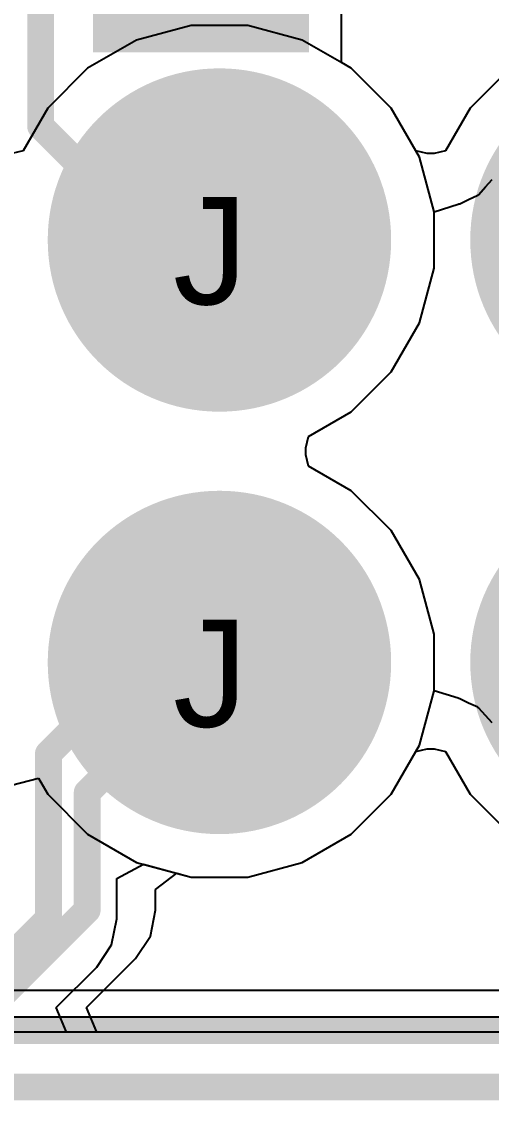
# Model space of a CAD drawing. Header units: inches. Extents: x 0 to 5271, y 0 to 5417.
# Drawn here: x 124.25 to 126.47, y -0.06 to 5.04 of the extents above; entities that cross this region are included whole.
import ezdxf

# ---------------------------------------------------------------- set-up
doc = ezdxf.new("R2010")
doc.units = ezdxf.units.IN
for name, color, linetype in [('Board_Outline', 216, 'Continuous'), ('Bottom Layer', 5, 'Continuous'), ('Bottom Overlay', 54, 'Continuous'), ('Bottom Paste', 16, 'Continuous'), ('Bottom Solder', 6, 'Continuous'), ('Drill Drawing', 1, 'Continuous'), ('L2_GND1', 16, 'Continuous'), ('L3_SIG1', 76, 'Continuous'), ('L4_PWR', 90, 'Continuous'), ('L5_GND2', 156, 'Continuous'), ('L6_SIG2', 130, 'Continuous'), ('L7_GND3', 216, 'Continuous'), ('Multi-Layer', 9, 'Continuous'), ('Pad Holes', 156, 'Continuous'), ('Top Layer', 1, 'Continuous'), ('Top Overlay', 2, 'Continuous'), ('Top Solder', 216, 'Continuous')]:
    doc.layers.add(name, color=color, linetype=linetype)
doc.styles.add('Arial', font='', dxfattribs={"height": 0.2})
doc.styles.get('Arial').set_extended_font_data('Arial')

# ---------------------------------------------------------------- blocks, each defined once
blk = doc.blocks.new('SOT_23_B_19')
at = {"layer": 'Bottom Layer'}
for points in [[(-1.36, 1.46), (-0.54, 1.46), (-0.54, 0.54), (-1.36, 0.54)], [(0.54, 1.46), (1.36, 1.46), (1.36, 0.54), (0.54, 0.54)], [(-0.41, -0.54), (0.41, -0.54), (0.41, -1.46), (-0.41, -1.46)]]:
    blk.add_hatch(color=5, dxfattribs=at).paths.add_polyline_path(points)
at = {"layer": 'Bottom Paste'}
for points in [[(-1.36, 1.46), (-0.54, 1.46), (-0.54, 0.54), (-1.36, 0.54)], [(0.54, 1.46), (1.36, 1.46), (1.36, 0.54), (0.54, 0.54)], [(-0.41, -0.54), (0.41, -0.54), (0.41, -1.46), (-0.41, -1.46)]]:
    blk.add_hatch(color=16, dxfattribs=at).paths.add_polyline_path(points)
at = {"layer": 'Bottom Solder'}
for points in [[(-1.4616, 1.5616), (-0.4384, 1.5616), (-0.4384, 0.4384), (-1.4616, 0.4384)], [(0.4384, 1.5616), (1.4616, 1.5616), (1.4616, 0.4384), (0.4384, 0.4384)], [(-0.5116, -0.4384), (0.5116, -0.4384), (0.5116, -1.5616), (-0.5116, -1.5616)]]:
    blk.add_hatch(color=6, dxfattribs=at).paths.add_polyline_path(points)
at = {"layer": 'Bottom Overlay'}
for points in [[(-1.6764, 1.2954, 0.127, 0.127, 0), (-1.6764, 1.0414, 0.127, 0.127, 0)], [(-1.5494, 1.1684, 0.127, 0.127, 0), (-1.6764, 1.2954, 0.127, 0.127, 0)], [(-1.5494, 1.1684, 0.127, 0.127, 0), (-1.6764, 1.0414, 0.127, 0.127, 0)], [(0.3302, 0.7874, 0.127, 0.127, 0), (-0.3302, 0.7874, 0.127, 0.127, 0)], [(-1.5494, 0.5842, 0.127, 0.127, 0), (-1.5494, -0.8128, 0.127, 0.127, 0)], [(1.5494, 0.5842, 0.127, 0.127, 0), (1.5494, -0.8128, 0.127, 0.127, 0)], [(-0.5588, -0.8128, 0.127, 0.127, 0), (-1.5494, -0.8128, 0.127, 0.127, 0)], [(1.5494, -0.8128, 0.127, 0.127, 0), (0.5588, -0.8128, 0.127, 0.127, 0)]]:
    blk.add_lwpolyline(points, format="xyseb", dxfattribs=at)
for points in [[(-1.7082, 1.2954, 0.0635, 0.0635, 1), (-1.6446, 1.2954, 0.0635, 0.0635, 1)], [(-1.7082, 1.2954, 0.0635, 0.0635, 1), (-1.6446, 1.2954, 0.0635, 0.0635, 1)], [(-1.5812, 1.1684, 0.0635, 0.0635, 1), (-1.5176, 1.1684, 0.0635, 0.0635, 1)], [(-1.5812, 1.1684, 0.0635, 0.0635, 1), (-1.5176, 1.1684, 0.0635, 0.0635, 1)], [(-1.7082, 1.0414, 0.0635, 0.0635, 1), (-1.6446, 1.0414, 0.0635, 0.0635, 1)], [(-1.7082, 1.0414, 0.0635, 0.0635, 1), (-1.6446, 1.0414, 0.0635, 0.0635, 1)], [(-0.3619, 0.7874, 0.0635, 0.0635, 1), (-0.2984, 0.7874, 0.0635, 0.0635, 1)], [(0.2984, 0.7874, 0.0635, 0.0635, 1), (0.3619, 0.7874, 0.0635, 0.0635, 1)], [(-1.5812, 0.5842, 0.0635, 0.0635, 1), (-1.5176, 0.5842, 0.0635, 0.0635, 1)], [(1.5176, 0.5842, 0.0635, 0.0635, 1), (1.5812, 0.5842, 0.0635, 0.0635, 1)], [(-1.5812, -0.8128, 0.0635, 0.0635, 1), (-1.5176, -0.8128, 0.0635, 0.0635, 1)], [(-1.5812, -0.8128, 0.0635, 0.0635, 1), (-1.5176, -0.8128, 0.0635, 0.0635, 1)], [(-0.5905, -0.8128, 0.0635, 0.0635, 1), (-0.5271, -0.8128, 0.0635, 0.0635, 1)], [(0.5271, -0.8128, 0.0635, 0.0635, 1), (0.5905, -0.8128, 0.0635, 0.0635, 1)], [(1.5176, -0.8128, 0.0635, 0.0635, 1), (1.5812, -0.8128, 0.0635, 0.0635, 1)], [(1.5176, -0.8128, 0.0635, 0.0635, 1), (1.5812, -0.8128, 0.0635, 0.0635, 1)]]:
    blk.add_lwpolyline(points, format="xyseb", close=True, dxfattribs=at)
blk = doc.blocks.new('HX20012_6A_______531')
at = {"layer": 'Bottom Layer'}
h = blk.add_hatch(color=5, dxfattribs=at)
edge = h.paths.add_edge_path()
edge.add_arc((0, 1), 0.762, 0, 360)
h = blk.add_hatch(color=5, dxfattribs=at)
edge = h.paths.add_edge_path()
edge.add_arc((2, 1), 0.762, 0, 360)
h = blk.add_hatch(color=5, dxfattribs=at)
edge = h.paths.add_edge_path()
edge.add_arc((0, -1), 0.762, 0, 360)
h = blk.add_hatch(color=5, dxfattribs=at)
edge = h.paths.add_edge_path()
edge.add_arc((2, -1), 0.762, 0, 360)
at = {"layer": 'Bottom Solder'}
h = blk.add_hatch(color=6, dxfattribs=at)
edge = h.paths.add_edge_path()
edge.add_arc((0, 1), 0.8128, 0, 360)
h = blk.add_hatch(color=6, dxfattribs=at)
edge = h.paths.add_edge_path()
edge.add_arc((2, 1), 0.8128, 0, 360)
h = blk.add_hatch(color=6, dxfattribs=at)
edge = h.paths.add_edge_path()
edge.add_arc((0, -1), 0.8128, 0, 360)
h = blk.add_hatch(color=6, dxfattribs=at)
edge = h.paths.add_edge_path()
edge.add_arc((2, -1), 0.8128, 0, 360)
at = {"layer": 'L2_GND1'}
h = blk.add_hatch(color=16, dxfattribs=at)
edge = h.paths.add_edge_path()
edge.add_arc((0, 1), 0.762, 0, 360)
h = blk.add_hatch(color=16, dxfattribs=at)
edge = h.paths.add_edge_path()
edge.add_arc((2, 1), 0.762, 0, 360)
h = blk.add_hatch(color=16, dxfattribs=at)
edge = h.paths.add_edge_path()
edge.add_arc((0, -1), 0.762, 0, 360)
h = blk.add_hatch(color=16, dxfattribs=at)
edge = h.paths.add_edge_path()
edge.add_arc((2, -1), 0.762, 0, 360)
at = {"layer": 'L3_SIG1'}
h = blk.add_hatch(color=76, dxfattribs=at)
edge = h.paths.add_edge_path()
edge.add_arc((0, 1), 0.762, 0, 360)
h = blk.add_hatch(color=76, dxfattribs=at)
edge = h.paths.add_edge_path()
edge.add_arc((2, 1), 0.762, 0, 360)
h = blk.add_hatch(color=76, dxfattribs=at)
edge = h.paths.add_edge_path()
edge.add_arc((0, -1), 0.762, 0, 360)
h = blk.add_hatch(color=76, dxfattribs=at)
edge = h.paths.add_edge_path()
edge.add_arc((2, -1), 0.762, 0, 360)
at = {"layer": 'L4_PWR'}
h = blk.add_hatch(color=90, dxfattribs=at)
edge = h.paths.add_edge_path()
edge.add_arc((0, 1), 0.762, 0, 360)
h = blk.add_hatch(color=90, dxfattribs=at)
edge = h.paths.add_edge_path()
edge.add_arc((2, 1), 0.762, 0, 360)
h = blk.add_hatch(color=90, dxfattribs=at)
edge = h.paths.add_edge_path()
edge.add_arc((0, -1), 0.762, 0, 360)
h = blk.add_hatch(color=90, dxfattribs=at)
edge = h.paths.add_edge_path()
edge.add_arc((2, -1), 0.762, 0, 360)
at = {"layer": 'L5_GND2'}
h = blk.add_hatch(color=156, dxfattribs=at)
edge = h.paths.add_edge_path()
edge.add_arc((0, 1), 0.762, 0, 360)
h = blk.add_hatch(color=156, dxfattribs=at)
edge = h.paths.add_edge_path()
edge.add_arc((2, 1), 0.762, 0, 360)
h = blk.add_hatch(color=156, dxfattribs=at)
edge = h.paths.add_edge_path()
edge.add_arc((0, -1), 0.762, 0, 360)
h = blk.add_hatch(color=156, dxfattribs=at)
edge = h.paths.add_edge_path()
edge.add_arc((2, -1), 0.762, 0, 360)
at = {"layer": 'L6_SIG2'}
h = blk.add_hatch(color=130, dxfattribs=at)
edge = h.paths.add_edge_path()
edge.add_arc((0, 1), 0.762, 0, 360)
h = blk.add_hatch(color=130, dxfattribs=at)
edge = h.paths.add_edge_path()
edge.add_arc((2, 1), 0.762, 0, 360)
h = blk.add_hatch(color=130, dxfattribs=at)
edge = h.paths.add_edge_path()
edge.add_arc((0, -1), 0.762, 0, 360)
h = blk.add_hatch(color=130, dxfattribs=at)
edge = h.paths.add_edge_path()
edge.add_arc((2, -1), 0.762, 0, 360)
at = {"layer": 'L7_GND3'}
h = blk.add_hatch(color=216, dxfattribs=at)
edge = h.paths.add_edge_path()
edge.add_arc((0, 1), 0.762, 0, 360)
h = blk.add_hatch(color=216, dxfattribs=at)
edge = h.paths.add_edge_path()
edge.add_arc((2, 1), 0.762, 0, 360)
h = blk.add_hatch(color=216, dxfattribs=at)
edge = h.paths.add_edge_path()
edge.add_arc((0, -1), 0.762, 0, 360)
h = blk.add_hatch(color=216, dxfattribs=at)
edge = h.paths.add_edge_path()
edge.add_arc((2, -1), 0.762, 0, 360)
at = {"layer": 'Multi-Layer'}
h = blk.add_hatch(color=9, dxfattribs=at)
edge = h.paths.add_edge_path()
edge.add_arc((0, 1), 0.762, 0, 360)
h = blk.add_hatch(color=9, dxfattribs=at)
edge = h.paths.add_edge_path()
edge.add_arc((2, 1), 0.762, 0, 360)
h = blk.add_hatch(color=9, dxfattribs=at)
edge = h.paths.add_edge_path()
edge.add_arc((0, -1), 0.762, 0, 360)
h = blk.add_hatch(color=9, dxfattribs=at)
edge = h.paths.add_edge_path()
edge.add_arc((2, -1), 0.762, 0, 360)
at = {"layer": 'Pad Holes'}
h = blk.add_hatch(color=7, dxfattribs=at)
edge = h.paths.add_edge_path()
edge.add_arc((0, 1), 0.4572, 0, 360)
h = blk.add_hatch(color=7, dxfattribs=at)
edge = h.paths.add_edge_path()
edge.add_arc((0, -1), 0.4572, 0, 360)
at = {"layer": 'Top Layer'}
h = blk.add_hatch(color=1, dxfattribs=at)
edge = h.paths.add_edge_path()
edge.add_arc((0, 1), 0.762, 0, 360)
h = blk.add_hatch(color=1, dxfattribs=at)
edge = h.paths.add_edge_path()
edge.add_arc((2, 1), 0.762, 0, 360)
h = blk.add_hatch(color=1, dxfattribs=at)
edge = h.paths.add_edge_path()
edge.add_arc((0, -1), 0.762, 0, 360)
h = blk.add_hatch(color=1, dxfattribs=at)
edge = h.paths.add_edge_path()
edge.add_arc((2, -1), 0.762, 0, 360)
at = {"layer": 'Top Solder'}
h = blk.add_hatch(color=216, dxfattribs=at)
edge = h.paths.add_edge_path()
edge.add_arc((0, 1), 0.8128, 0, 360)
h = blk.add_hatch(color=216, dxfattribs=at)
edge = h.paths.add_edge_path()
edge.add_arc((2, 1), 0.8128, 0, 360)
h = blk.add_hatch(color=216, dxfattribs=at)
edge = h.paths.add_edge_path()
edge.add_arc((0, -1), 0.8128, 0, 360)
h = blk.add_hatch(color=216, dxfattribs=at)
edge = h.paths.add_edge_path()
edge.add_arc((2, -1), 0.8128, 0, 360)
at = {"layer": 'Top Overlay'}
blk.add_lwpolyline([(-4.0635, -2.7432, 0.127, 0.127, 0), (4.064, -2.7432, 0.127, 0.127, 0)], format="xyseb", dxfattribs=at)

msp = doc.modelspace()

# ---------------------------------------------------------------- linework, layer by layer
at = {"layer": 'Board_Outline'}
msp.add_lwpolyline([(0, 0, 0.127, 0.127, 0), (150, 0, 0.127, 0.127, 0)], format="xyseb", dxfattribs=at)
at = {"layer": 'Bottom Layer'}
for p, q in [((125.759, 4.8502), (125.759, 5.9389)), ((125.8058, 4.8232), (125.759, 4.8502)), ((125.995, 4.634), (125.8058, 4.8232)), ((126.1287, 4.4024), (125.995, 4.634)), ((126.198, 4.144), (126.1287, 4.4024)), ((126.198, 3.8764), (126.198, 4.144)), ((126.1287, 3.618), (126.198, 3.8764)), ((125.995, 3.3864), (126.1287, 3.618)), ((125.8058, 3.1972), (125.995, 3.3864)), ((125.6037, 3.0805), (125.8058, 3.1972)), ((125.5909, 3.0269), (125.6037, 3.0805)), ((125.5909, 2.9935), (125.5909, 3.0269)), ((125.6037, 2.9399), (125.5909, 2.9935)), ((125.8058, 2.8232), (125.6037, 2.9399)), ((125.995, 2.6341), (125.8058, 2.8232)), ((126.1287, 2.4024), (125.995, 2.6341)), ((126.198, 2.144), (126.1287, 2.4024)), ((126.198, 1.8765), (126.198, 2.144)), ((126.1287, 1.6181), (126.198, 1.8765)), ((125.995, 1.3864), (126.1287, 1.6181)), ((125.8058, 1.1972), (125.995, 1.3864)), ((125.5741, 1.0634), (125.8058, 1.1972)), ((124.6962, 0.9874), (124.8232, 1.0545)), ((124.8232, 1.0545), (125.0482, 0.9942)), ((125.3157, 0.9942), (125.5741, 1.0634)), ((124.6962, 0.7967), (124.6962, 0.9874)), ((125.0482, 0.9942), (125.3157, 0.9942)), ((124.6716, 0.6728), (124.6962, 0.7967)), ((124.6014, 0.5677), (124.6716, 0.6728)), ((124.4099, 0.3763), (124.6014, 0.5677)), ((124.4586, 0.259), (124.4099, 0.3763)), ((149.741, 0.259), (124.4586, 0.259))]:
    msp.add_line(p, q, dxfattribs=at)
for points in [[(124.3355, 4.549, 0.127, 0.127, 0), (124.3355, 5.3193, 0.127, 0.127, 0)], [(124.3355, 4.549, 0.127, 0.127, 0), (124.8743, 4.0102, 0.127, 0.127, 0)], [(124.8743, 4.0102, 0.127, 0.127, 0), (125.182, 4.0102, 0.127, 0.127, 0)], [(124.3725, 1.5779, 0.127, 0.127, 0), (124.7447, 1.9501, 0.127, 0.127, 0)], [(124.7447, 1.9501, 0.127, 0.127, 0), (125.1119, 1.9501, 0.127, 0.127, 0)], [(124.3725, 0.7967, 0.127, 0.127, 0), (124.3725, 1.5779, 0.127, 0.127, 0)], [(123.9989, 0.4231, 0.127, 0.127, 0), (124.3725, 0.7967, 0.127, 0.127, 0)]]:
    msp.add_lwpolyline(points, format="xyseb", dxfattribs=at)
for points in [[(124.3037, 4.549, 0.0635, 0.0635, 1), (124.3672, 4.549, 0.0635, 0.0635, 1)], [(124.3037, 4.549, 0.0635, 0.0635, 1), (124.3672, 4.549, 0.0635, 0.0635, 1)], [(124.8426, 4.0102, 0.0635, 0.0635, 1), (124.9061, 4.0102, 0.0635, 0.0635, 1)], [(124.8426, 4.0102, 0.0635, 0.0635, 1), (124.9061, 4.0102, 0.0635, 0.0635, 1)], [(125.1503, 4.0102, 0.0635, 0.0635, 1), (125.2138, 4.0102, 0.0635, 0.0635, 1)], [(124.7129, 1.9501, 0.0635, 0.0635, 1), (124.7764, 1.9501, 0.0635, 0.0635, 1)], [(124.7129, 1.9501, 0.0635, 0.0635, 1), (124.7764, 1.9501, 0.0635, 0.0635, 1)], [(125.0801, 1.9501, 0.0635, 0.0635, 1), (125.1436, 1.9501, 0.0635, 0.0635, 1)], [(124.3407, 1.5779, 0.0635, 0.0635, 1), (124.4042, 1.5779, 0.0635, 0.0635, 1)], [(124.3407, 1.5779, 0.0635, 0.0635, 1), (124.4042, 1.5779, 0.0635, 0.0635, 1)], [(124.3407, 0.7967, 0.0635, 0.0635, 1), (124.4042, 0.7967, 0.0635, 0.0635, 1)], [(124.3407, 0.7967, 0.0635, 0.0635, 1), (124.4042, 0.7967, 0.0635, 0.0635, 1)]]:
    msp.add_lwpolyline(points, format="xyseb", close=True, dxfattribs=at)
at = {"layer": 'L2_GND1'}
for p, q in [((125.0482, 5.0262), (124.7898, 4.957)), ((125.3157, 5.0262), (125.0482, 5.0262)), ((125.5741, 4.957), (125.3157, 5.0262)), ((124.7898, 4.957), (124.5581, 4.8232)), ((125.8058, 4.8232), (125.5741, 4.957)), ((124.5581, 4.8232), (124.369, 4.634)), ((125.995, 4.634), (125.8058, 4.8232)), ((124.369, 4.634), (124.2523, 4.432)), ((126.1287, 4.4024), (125.995, 4.634)), ((124.2523, 4.432), (124.1987, 4.4191)), ((126.198, 4.144), (126.1287, 4.4024)), ((126.198, 3.8764), (126.198, 4.144)), ((126.1287, 3.618), (126.198, 3.8764)), ((125.995, 3.3864), (126.1287, 3.618)), ((125.8058, 3.1972), (125.995, 3.3864)), ((125.6037, 3.0805), (125.8058, 3.1972)), ((125.5909, 3.0269), (125.6037, 3.0805)), ((125.5909, 2.9935), (125.5909, 3.0269)), ((125.6037, 2.9399), (125.5909, 2.9935)), ((125.8058, 2.8232), (125.6037, 2.9399)), ((125.995, 2.6341), (125.8058, 2.8232)), ((126.1287, 2.4024), (125.995, 2.6341)), ((126.198, 2.144), (126.1287, 2.4024)), ((126.198, 1.8765), (126.198, 2.144)), ((126.1287, 1.6181), (126.198, 1.8765)), ((125.995, 1.3864), (126.1287, 1.6181)), ((124.198, 1.4285), (124.325, 1.4626)), ((124.325, 1.4626), (124.369, 1.3864)), ((124.369, 1.3864), (124.5581, 1.1972)), ((125.8058, 1.1972), (125.995, 1.3864)), ((124.5581, 1.1972), (124.7898, 1.0634)), ((125.5741, 1.0634), (125.8058, 1.1972)), ((124.7898, 1.0634), (125.0482, 0.9942)), ((125.3157, 0.9942), (125.5741, 1.0634)), ((125.0482, 0.9942), (125.3157, 0.9942)), ((135.4288, 0.259), (93.9096, 0.259))]:
    msp.add_line(p, q, dxfattribs=at)
at = {"layer": 'L3_SIG1'}
for p, q in [((125.0482, 5.0262), (124.7898, 4.957)), ((125.3157, 5.0262), (125.0482, 5.0262)), ((125.5741, 4.957), (125.3157, 5.0262)), ((124.7898, 4.957), (124.5581, 4.8232)), ((125.8058, 4.8232), (125.5741, 4.957)), ((124.5581, 4.8232), (124.369, 4.634)), ((125.995, 4.634), (125.8058, 4.8232)), ((126.5581, 4.8232), (126.369, 4.634)), ((124.369, 4.634), (124.2523, 4.432)), ((126.1117, 4.432), (125.995, 4.634)), ((126.369, 4.634), (126.2523, 4.432)), ((124.2523, 4.432), (124.1987, 4.4191)), ((126.1653, 4.4191), (126.1117, 4.432)), ((126.1987, 4.4191), (126.1653, 4.4191)), ((126.2523, 4.432), (126.1987, 4.4191)), ((126.441, 4.2619), (126.473, 4.2965)), ((126.41, 4.2265), (126.441, 4.2619)), ((126.3193, 4.1818), (126.3616, 4.2026)), ((126.3616, 4.2026), (126.4044, 4.2223)), ((126.4044, 4.2223), (126.4068, 4.2249)), ((126.4068, 4.2249), (126.41, 4.2265)), ((126.198, 4.144), (126.3126, 4.1801)), ((126.198, 3.8764), (126.198, 4.144)), ((126.3126, 4.1801), (126.3158, 4.1816)), ((126.3158, 4.1816), (126.3193, 4.1818)), ((126.1287, 3.618), (126.198, 3.8764)), ((125.995, 3.3864), (126.1287, 3.618)), ((125.8058, 3.1972), (125.995, 3.3864)), ((125.6037, 3.0805), (125.8058, 3.1972)), ((125.5909, 3.0269), (125.6037, 3.0805)), ((125.5909, 2.9935), (125.5909, 3.0269)), ((125.6037, 2.9399), (125.5909, 2.9935)), ((125.8058, 2.8232), (125.6037, 2.9399)), ((125.995, 2.6341), (125.8058, 2.8232)), ((126.1287, 2.4024), (125.995, 2.6341)), ((126.198, 2.144), (126.1287, 2.4024)), ((126.198, 1.8765), (126.198, 2.144)), ((126.3126, 1.8403), (126.198, 1.8765)), ((126.3158, 1.8388), (126.3126, 1.8403)), ((126.3193, 1.8386), (126.3158, 1.8388)), ((126.3616, 1.8178), (126.3193, 1.8386)), ((126.4044, 1.7981), (126.3616, 1.8178)), ((126.4068, 1.7955), (126.4044, 1.7981)), ((126.41, 1.7939), (126.4068, 1.7955)), ((126.441, 1.7585), (126.41, 1.7939)), ((126.473, 1.7239), (126.441, 1.7585)), ((125.995, 1.3864), (126.1117, 1.5885)), ((126.1117, 1.5885), (126.1653, 1.6013)), ((126.1653, 1.6013), (126.1987, 1.6013)), ((126.1987, 1.6013), (126.2523, 1.5885)), ((126.2523, 1.5885), (126.369, 1.3864)), ((124.198, 1.4285), (124.325, 1.4626)), ((124.325, 1.4626), (124.369, 1.3864)), ((124.369, 1.3864), (124.5581, 1.1972)), ((125.8058, 1.1972), (125.995, 1.3864)), ((126.369, 1.3864), (126.5581, 1.1972)), ((124.5581, 1.1972), (124.7898, 1.0634)), ((125.5741, 1.0634), (125.8058, 1.1972)), ((124.7898, 1.0634), (125.0482, 0.9942)), ((125.3157, 0.9942), (125.5741, 1.0634)), ((125.0482, 0.9942), (125.3157, 0.9942)), ((129.3876, 0.3302), (95.9104, 0.3302))]:
    msp.add_line(p, q, dxfattribs=at)
at = {"layer": 'L4_PWR'}
for p, q in [((125.0482, 5.0262), (124.7898, 4.957)), ((125.3157, 5.0262), (125.0482, 5.0262)), ((125.5741, 4.957), (125.3157, 5.0262)), ((124.7898, 4.957), (124.5581, 4.8232)), ((125.8058, 4.8232), (125.5741, 4.957)), ((124.5581, 4.8232), (124.369, 4.634)), ((125.995, 4.634), (125.8058, 4.8232)), ((126.5581, 4.8232), (126.369, 4.634)), ((124.369, 4.634), (124.2523, 4.432)), ((126.1117, 4.432), (125.995, 4.634)), ((126.369, 4.634), (126.2523, 4.432)), ((124.2523, 4.432), (124.1987, 4.4191)), ((126.1653, 4.4191), (126.1117, 4.432)), ((126.1987, 4.4191), (126.1653, 4.4191)), ((126.2523, 4.432), (126.1987, 4.4191)), ((125.995, 1.3864), (126.1117, 1.5885)), ((126.1117, 1.5885), (126.1653, 1.6013)), ((126.1653, 1.6013), (126.1987, 1.6013)), ((126.1987, 1.6013), (126.2523, 1.5885)), ((126.2523, 1.5885), (126.369, 1.3864)), ((124.198, 1.4285), (124.325, 1.4626)), ((124.325, 1.4626), (124.369, 1.3864)), ((124.369, 1.3864), (124.5581, 1.1972)), ((125.8058, 1.1972), (125.995, 1.3864)), ((126.369, 1.3864), (126.5581, 1.1972)), ((124.5581, 1.1972), (124.7898, 1.0634)), ((125.5741, 1.0634), (125.8058, 1.1972)), ((124.7898, 1.0634), (125.0482, 0.9942)), ((125.3157, 0.9942), (125.5741, 1.0634)), ((125.0482, 0.9942), (125.3157, 0.9942)), ((149.741, 0.259), (93.9096, 0.259))]:
    msp.add_line(p, q, dxfattribs=at)
at = {"layer": 'L5_GND2'}
for p, q in [((125.0482, 5.0262), (124.7898, 4.957)), ((125.3157, 5.0262), (125.0482, 5.0262)), ((125.5741, 4.957), (125.3157, 5.0262)), ((124.7898, 4.957), (124.5581, 4.8232)), ((125.8058, 4.8232), (125.5741, 4.957)), ((124.5581, 4.8232), (124.369, 4.634)), ((125.995, 4.634), (125.8058, 4.8232)), ((124.369, 4.634), (124.2523, 4.432)), ((126.1287, 4.4024), (125.995, 4.634)), ((124.2523, 4.432), (124.1987, 4.4191)), ((126.198, 4.144), (126.1287, 4.4024)), ((126.198, 3.8764), (126.198, 4.144)), ((126.1287, 3.618), (126.198, 3.8764)), ((125.995, 3.3864), (126.1287, 3.618)), ((125.8058, 3.1972), (125.995, 3.3864)), ((125.6037, 3.0805), (125.8058, 3.1972)), ((125.5909, 3.0269), (125.6037, 3.0805)), ((125.5909, 2.9935), (125.5909, 3.0269)), ((125.6037, 2.9399), (125.5909, 2.9935)), ((125.8058, 2.8232), (125.6037, 2.9399)), ((125.995, 2.6341), (125.8058, 2.8232)), ((126.1287, 2.4024), (125.995, 2.6341)), ((126.198, 2.144), (126.1287, 2.4024)), ((126.198, 1.8765), (126.198, 2.144)), ((126.1287, 1.6181), (126.198, 1.8765)), ((125.995, 1.3864), (126.1287, 1.6181)), ((124.198, 1.4285), (124.325, 1.4626)), ((124.325, 1.4626), (124.369, 1.3864)), ((124.369, 1.3864), (124.5581, 1.1972)), ((125.8058, 1.1972), (125.995, 1.3864)), ((124.5581, 1.1972), (124.7898, 1.0634)), ((125.5741, 1.0634), (125.8058, 1.1972)), ((124.7898, 1.0634), (125.0482, 0.9942)), ((125.3157, 0.9942), (125.5741, 1.0634)), ((125.0482, 0.9942), (125.3157, 0.9942)), ((149.741, 0.259), (93.9096, 0.259))]:
    msp.add_line(p, q, dxfattribs=at)
at = {"layer": 'L6_SIG2'}
for p, q in [((125.0482, 5.0262), (124.7898, 4.957)), ((125.3157, 5.0262), (125.0482, 5.0262)), ((125.5741, 4.957), (125.3157, 5.0262)), ((124.7898, 4.957), (124.5581, 4.8232)), ((125.8058, 4.8232), (125.5741, 4.957)), ((124.5581, 4.8232), (124.369, 4.634)), ((125.995, 4.634), (125.8058, 4.8232)), ((126.5581, 4.8232), (126.369, 4.634)), ((124.369, 4.634), (124.2523, 4.432)), ((126.1117, 4.432), (125.995, 4.634)), ((126.369, 4.634), (126.2523, 4.432)), ((124.2523, 4.432), (124.1987, 4.4191)), ((126.1653, 4.4191), (126.1117, 4.432)), ((126.1987, 4.4191), (126.1653, 4.4191)), ((126.2523, 4.432), (126.1987, 4.4191)), ((126.441, 4.2619), (126.473, 4.2965)), ((126.41, 4.2265), (126.441, 4.2619)), ((126.3193, 4.1818), (126.3616, 4.2026)), ((126.3616, 4.2026), (126.4044, 4.2223)), ((126.4044, 4.2223), (126.4068, 4.2249)), ((126.4068, 4.2249), (126.41, 4.2265)), ((126.198, 4.144), (126.3126, 4.1801)), ((126.198, 3.8764), (126.198, 4.144)), ((126.3126, 4.1801), (126.3158, 4.1816)), ((126.3158, 4.1816), (126.3193, 4.1818)), ((126.1287, 3.618), (126.198, 3.8764)), ((125.995, 3.3864), (126.1287, 3.618)), ((125.8058, 3.1972), (125.995, 3.3864)), ((125.6037, 3.0805), (125.8058, 3.1972)), ((125.5909, 3.0269), (125.6037, 3.0805)), ((125.5909, 2.9935), (125.5909, 3.0269)), ((125.6037, 2.9399), (125.5909, 2.9935)), ((125.8058, 2.8232), (125.6037, 2.9399)), ((125.995, 2.6341), (125.8058, 2.8232)), ((126.1287, 2.4024), (125.995, 2.6341)), ((126.198, 2.144), (126.1287, 2.4024)), ((126.198, 1.8765), (126.198, 2.144)), ((126.3126, 1.8403), (126.198, 1.8765)), ((126.3158, 1.8388), (126.3126, 1.8403)), ((126.3193, 1.8386), (126.3158, 1.8388)), ((126.3616, 1.8178), (126.3193, 1.8386)), ((126.4044, 1.7981), (126.3616, 1.8178)), ((126.4068, 1.7955), (126.4044, 1.7981)), ((126.41, 1.7939), (126.4068, 1.7955)), ((126.441, 1.7585), (126.41, 1.7939)), ((126.473, 1.7239), (126.441, 1.7585)), ((125.995, 1.3864), (126.1117, 1.5885)), ((126.1117, 1.5885), (126.1653, 1.6013)), ((126.1653, 1.6013), (126.1987, 1.6013)), ((126.1987, 1.6013), (126.2523, 1.5885)), ((126.2523, 1.5885), (126.369, 1.3864)), ((124.198, 1.4285), (124.325, 1.4626)), ((124.325, 1.4626), (124.369, 1.3864)), ((124.369, 1.3864), (124.5581, 1.1972)), ((125.8058, 1.1972), (125.995, 1.3864)), ((126.369, 1.3864), (126.5581, 1.1972)), ((124.5581, 1.1972), (124.7898, 1.0634)), ((125.5741, 1.0634), (125.8058, 1.1972)), ((124.7898, 1.0634), (125.0482, 0.9942)), ((125.3157, 0.9942), (125.5741, 1.0634)), ((125.0482, 0.9942), (125.3157, 0.9942)), ((129.4892, 0.4572), (96.2152, 0.4572))]:
    msp.add_line(p, q, dxfattribs=at)
at = {"layer": 'L7_GND3'}
for p, q in [((125.0482, 5.0262), (124.7898, 4.957)), ((125.3157, 5.0262), (125.0482, 5.0262)), ((125.5741, 4.957), (125.3157, 5.0262)), ((124.7898, 4.957), (124.5581, 4.8232)), ((125.8058, 4.8232), (125.5741, 4.957)), ((124.5581, 4.8232), (124.369, 4.634)), ((125.995, 4.634), (125.8058, 4.8232)), ((124.369, 4.634), (124.2523, 4.432)), ((126.1287, 4.4024), (125.995, 4.634)), ((124.2523, 4.432), (124.1987, 4.4191)), ((126.198, 4.144), (126.1287, 4.4024)), ((126.198, 3.8764), (126.198, 4.144)), ((126.1287, 3.618), (126.198, 3.8764)), ((125.995, 3.3864), (126.1287, 3.618)), ((125.8058, 3.1972), (125.995, 3.3864)), ((125.6037, 3.0805), (125.8058, 3.1972)), ((125.5909, 3.0269), (125.6037, 3.0805)), ((125.5909, 2.9935), (125.5909, 3.0269)), ((125.6037, 2.9399), (125.5909, 2.9935)), ((125.8058, 2.8232), (125.6037, 2.9399)), ((125.995, 2.6341), (125.8058, 2.8232)), ((126.1287, 2.4024), (125.995, 2.6341)), ((126.198, 2.144), (126.1287, 2.4024)), ((126.198, 1.8765), (126.198, 2.144)), ((126.1287, 1.6181), (126.198, 1.8765)), ((125.995, 1.3864), (126.1287, 1.6181)), ((124.198, 1.4285), (124.325, 1.4626)), ((124.325, 1.4626), (124.369, 1.3864)), ((124.369, 1.3864), (124.5581, 1.1972)), ((125.8058, 1.1972), (125.995, 1.3864)), ((124.5581, 1.1972), (124.7898, 1.0634)), ((125.5741, 1.0634), (125.8058, 1.1972)), ((124.7898, 1.0634), (125.0482, 0.9942)), ((125.3157, 0.9942), (125.5741, 1.0634)), ((125.0482, 0.9942), (125.3157, 0.9942)), ((149.741, 0.259), (93.9096, 0.259))]:
    msp.add_line(p, q, dxfattribs=at)
at = {"layer": 'Top Layer'}
for p, q in [((125.0482, 5.0262), (124.7898, 4.957)), ((125.3157, 5.0262), (125.0482, 5.0262)), ((125.5741, 4.957), (125.3157, 5.0262)), ((124.7898, 4.957), (124.5581, 4.8232)), ((125.8058, 4.8232), (125.5741, 4.957)), ((124.5581, 4.8232), (124.369, 4.634)), ((125.995, 4.634), (125.8058, 4.8232)), ((124.369, 4.634), (124.2523, 4.432)), ((126.1287, 4.4024), (125.995, 4.634)), ((124.2523, 4.432), (124.1987, 4.4191)), ((126.198, 4.144), (126.1287, 4.4024)), ((126.198, 3.8764), (126.198, 4.144)), ((126.1287, 3.618), (126.198, 3.8764)), ((125.995, 3.3864), (126.1287, 3.618)), ((125.8058, 3.1972), (125.995, 3.3864)), ((125.6037, 3.0805), (125.8058, 3.1972)), ((125.5909, 3.0269), (125.6037, 3.0805)), ((125.5909, 2.9935), (125.5909, 3.0269)), ((125.6037, 2.9399), (125.5909, 2.9935)), ((125.8058, 2.8232), (125.6037, 2.9399)), ((125.995, 2.6341), (125.8058, 2.8232)), ((126.1287, 2.4024), (125.995, 2.6341)), ((126.198, 2.144), (126.1287, 2.4024)), ((126.198, 1.8765), (126.198, 2.144)), ((126.1287, 1.6181), (126.198, 1.8765)), ((125.995, 1.3864), (126.1287, 1.6181)), ((125.8058, 1.1972), (125.995, 1.3864)), ((125.5741, 1.0634), (125.8058, 1.1972)), ((125.3157, 0.9942), (125.5741, 1.0634)), ((124.8798, 0.935), (124.9806, 1.0123)), ((124.9806, 1.0123), (125.0482, 0.9942)), ((125.0482, 0.9942), (125.3157, 0.9942)), ((124.8798, 0.8378), (124.8798, 0.935)), ((124.8552, 0.7139), (124.8798, 0.8378)), ((124.785, 0.6089), (124.8552, 0.7139)), ((124.5524, 0.3763), (124.785, 0.6089)), ((124.601, 0.259), (124.5524, 0.3763)), ((149.741, 0.259), (124.601, 0.259))]:
    msp.add_line(p, q, dxfattribs=at)
for points in [[(125.1119, 1.9501, 0.127, 0.127, 0), (125.1119, 2.0102, 0.127, 0.127, 0)], [(125.1119, 2.0102, 0.127, 0.127, 0), (125.182, 2.0102, 0.127, 0.127, 0)], [(124.5561, 1.3943, 0.127, 0.127, 0), (125.1119, 1.9501, 0.127, 0.127, 0)], [(124.5561, 0.8378, 0.127, 0.127, 0), (124.5561, 1.3943, 0.127, 0.127, 0)], [(124.1414, 0.4231, 0.127, 0.127, 0), (124.5561, 0.8378, 0.127, 0.127, 0)]]:
    msp.add_lwpolyline(points, format="xyseb", dxfattribs=at)
for points in [[(125.0801, 2.0102, 0.0635, 0.0635, 1), (125.1436, 2.0102, 0.0635, 0.0635, 1)], [(125.0801, 2.0102, 0.0635, 0.0635, 1), (125.1436, 2.0102, 0.0635, 0.0635, 1)], [(125.1503, 2.0102, 0.0635, 0.0635, 1), (125.2138, 2.0102, 0.0635, 0.0635, 1)], [(125.0801, 1.9501, 0.0635, 0.0635, 1), (125.1436, 1.9501, 0.0635, 0.0635, 1)], [(125.0801, 1.9501, 0.0635, 0.0635, 1), (125.1436, 1.9501, 0.0635, 0.0635, 1)], [(124.5243, 1.3943, 0.0635, 0.0635, 1), (124.5878, 1.3943, 0.0635, 0.0635, 1)], [(124.5243, 1.3943, 0.0635, 0.0635, 1), (124.5878, 1.3943, 0.0635, 0.0635, 1)], [(124.5243, 0.8378, 0.0635, 0.0635, 1), (124.5878, 0.8378, 0.0635, 0.0635, 1)], [(124.5243, 0.8378, 0.0635, 0.0635, 1), (124.5878, 0.8378, 0.0635, 0.0635, 1)]]:
    msp.add_lwpolyline(points, format="xyseb", close=True, dxfattribs=at)

# ---------------------------------------------------------------- block references
at = {"rotation": 180}
msp.add_blockref('SOT_23_B_19', (124.145, 6.461), dxfattribs=at)
msp.add_blockref('HX20012_6A_______531', (125.182, 3.0102))

# ---------------------------------------------------------------- texts
at = {"layer": 'Drill Drawing', "style": 'Arial'}
for p in [(124.9619, 3.7055), (124.9619, 1.7055)]:
    msp.add_text('J', height=0.508, dxfattribs=at).set_placement(p)

doc.saveas('drawing.dxf')
